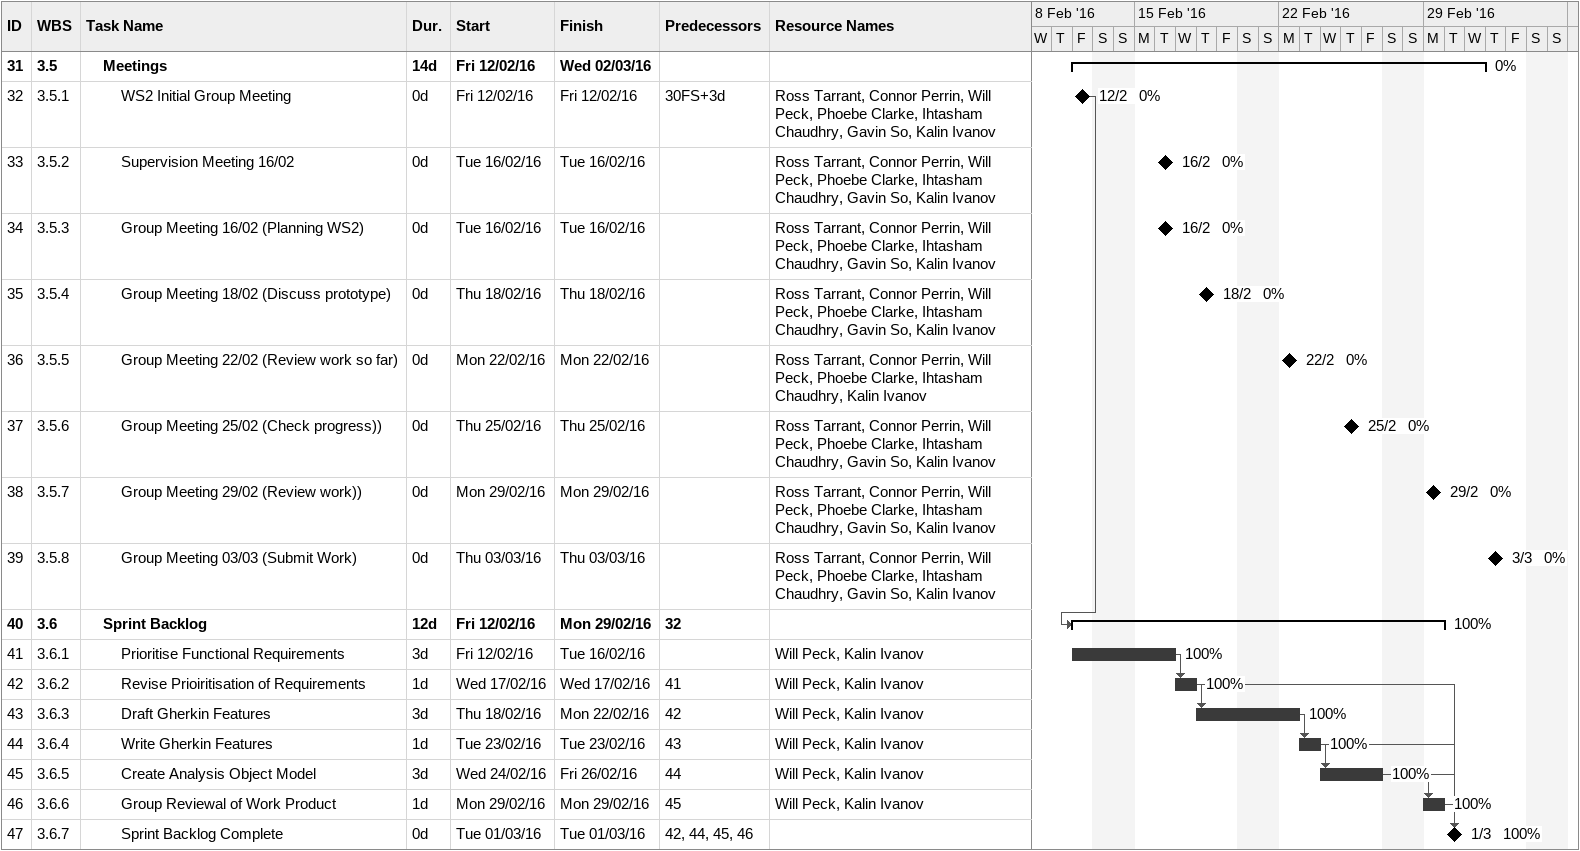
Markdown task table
| ID | WBS | Task | Duration | Start | Finish | Predecessors | Resources | % complete |
|---|---|---|---|---|---|---|---|---|
| 31 | 3.5 | **Meetings** | 14d | 2016-02-12 | 2016-03-02 |  |  | 0 |
| 32 | 3.5.1 | WS2 Initial Group Meeting | 0d | 2016-02-12 | 2016-02-12 | 30FS+3d | Ross Tarrant, Connor Perrin, Will Peck, Phoebe Clarke, Ihtasham Chaudhry, Gavin So, Kalin Ivanov | 0 |
| 33 | 3.5.2 | Supervision Meeting 16/02 | 0d | 2016-02-16 | 2016-02-16 |  | Ross Tarrant, Connor Perrin, Will Peck, Phoebe Clarke, Ihtasham Chaudhry, Gavin So, Kalin Ivanov | 0 |
| 34 | 3.5.3 | Group Meeting 16/02 (Planning WS2) | 0d | 2016-02-16 | 2016-02-16 |  | Ross Tarrant, Connor Perrin, Will Peck, Phoebe Clarke, Ihtasham Chaudhry, Gavin So, Kalin Ivanov | 0 |
| 35 | 3.5.4 | Group Meeting 18/02 (Discuss prototype) | 0d | 2016-02-18 | 2016-02-18 |  | Ross Tarrant, Connor Perrin, Will Peck, Phoebe Clarke, Ihtasham Chaudhry, Gavin So, Kalin Ivanov | 0 |
| 36 | 3.5.5 | Group Meeting 22/02 (Review work so far) | 0d | 2016-02-22 | 2016-02-22 |  | Ross Tarrant, Connor Perrin, Will Peck, Phoebe Clarke, Ihtasham Chaudhry, Kalin Ivanov | 0 |
| 37 | 3.5.6 | Group Meeting 25/02 (Check progress)) | 0d | 2016-02-25 | 2016-02-25 |  | Ross Tarrant, Connor Perrin, Will Peck, Phoebe Clarke, Ihtasham Chaudhry, Gavin So, Kalin Ivanov | 0 |
| 38 | 3.5.7 | Group Meeting 29/02 (Review work)) | 0d | 2016-02-29 | 2016-02-29 |  | Ross Tarrant, Connor Perrin, Will Peck, Phoebe Clarke, Ihtasham Chaudhry, Gavin So, Kalin Ivanov | 0 |
| 39 | 3.5.8 | Group Meeting 03/03 (Submit Work) | 0d | 2016-03-03 | 2016-03-03 |  | Ross Tarrant, Connor Perrin, Will Peck, Phoebe Clarke, Ihtasham Chaudhry, Gavin So, Kalin Ivanov | 0 |
| 40 | 3.6 | **Sprint Backlog** | 12d | 2016-02-12 | 2016-02-29 | 32 |  | 100 |
| 41 | 3.6.1 | Prioritise Functional Requirements | 3d | 2016-02-12 | 2016-02-16 |  | Will Peck, Kalin Ivanov | 100 |
| 42 | 3.6.2 | Revise Prioiritisation of Requirements | 1d | 2016-02-17 | 2016-02-17 | 41 | Will Peck, Kalin Ivanov | 100 |
| 43 | 3.6.3 | Draft Gherkin Features | 3d | 2016-02-18 | 2016-02-22 | 42 | Will Peck, Kalin Ivanov | 100 |
| 44 | 3.6.4 | Write Gherkin Features | 1d | 2016-02-23 | 2016-02-23 | 43 | Will Peck, Kalin Ivanov | 100 |
| 45 | 3.6.5 | Create Analysis Object Model | 3d | 2016-02-24 | 2016-02-26 | 44 | Will Peck, Kalin Ivanov | 100 |
| 46 | 3.6.6 | Group Reviewal of Work Product | 1d | 2016-02-29 | 2016-02-29 | 45 | Will Peck, Kalin Ivanov | 100 |
| 47 | 3.6.7 | Sprint Backlog Complete | 0d | 2016-03-01 | 2016-03-01 | 42, 44, 45, 46 |  | 100 |
